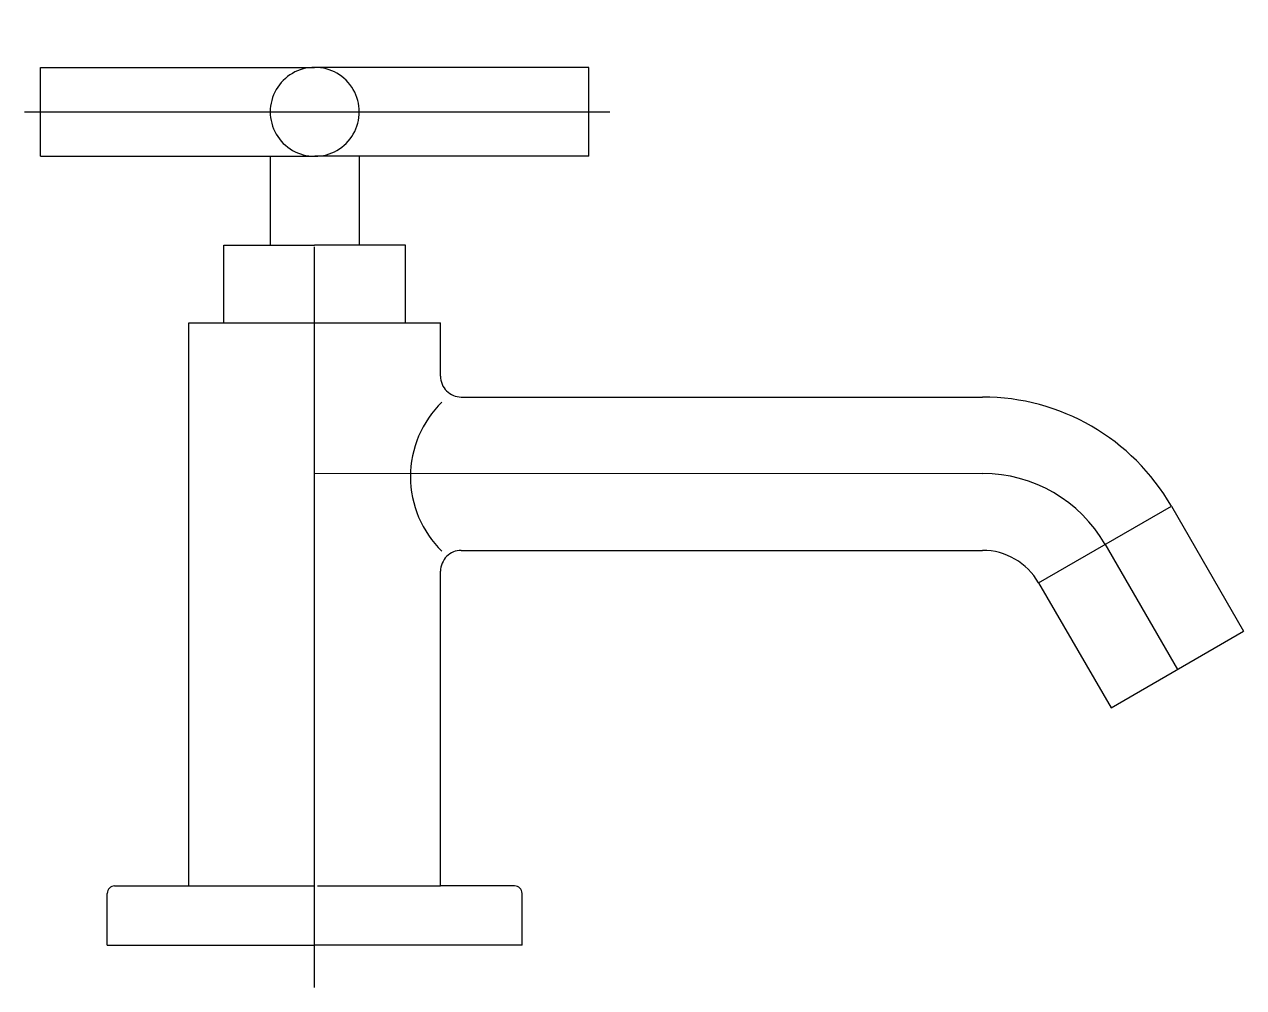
# Model space of a CAD drawing. Extents: x -722.922 to -722.757, y 0.438 to 0.568.
import ezdxf

# ---------------------------------------------------------------- set-up
doc = ezdxf.new("R2010")
doc.units = 0
doc.header["$LTSCALE"] = 0.2
doc.header["$MEASUREMENT"] = 0
doc.linetypes.add('AXES', pattern=[0.54, 0.3, -0.08, 0.08, -0.08])
doc.linetypes.add('CONTINU', pattern=[0])
doc.layers.get('0').update_dxf_attribs({"linetype": 'CONTINUOUS'})
doc.layers.add('DECA_EIXOS', color=5, linetype='AXES')

msp = doc.modelspace()

# ---------------------------------------------------------------- linework, layer by layer
at = {"linetype": 'CONTINU'}
for points in [[(-722.91966, 0.56238), (-722.88266, 0.56238)], [(-722.91966, 0.55038), (-722.91966, 0.56238)], [(-722.84566, 0.56238), (-722.88266, 0.56238)], [(-722.84566, 0.55038), (-722.84566, 0.56238)], [(-722.91966, 0.55038), (-722.88265, 0.55038)], [(-722.88866, 0.55038), (-722.88866, 0.53838)], [(-722.84566, 0.55038), (-722.88265, 0.55038)], [(-722.87666, 0.55038), (-722.87666, 0.53838)], [(-722.89491, 0.53838), (-722.88266, 0.53838)], [(-722.89491, 0.52788), (-722.89491, 0.53838)], [(-722.87041, 0.53838), (-722.88266, 0.53838)], [(-722.87041, 0.52788), (-722.87041, 0.53838)], [(-722.89966, 0.52788), (-722.88266, 0.52788)], [(-722.89966, 0.45188), (-722.89966, 0.52788)], [(-722.88266, 0.52788), (-722.86566, 0.52788)], [(-722.86566, 0.52069), (-722.86566, 0.52788)], [(-722.86286, 0.51788), (-722.79248, 0.51788)], [(-722.78493, 0.4928), (-722.767, 0.50315)], [(-722.767, 0.50315), (-722.75724, 0.48627)], [(-722.86286, 0.49718), (-722.79248, 0.49718)], [(-722.86566, 0.45188), (-722.86566, 0.49438)], [(-722.78493, 0.4928), (-722.77513, 0.47594)], [(-722.77513, 0.47594), (-722.75724, 0.48627)], [(-722.90966, 0.45188), (-722.88266, 0.45188)], [(-722.89966, 0.45188), (-722.89666, 0.45188)], [(-722.88226, 0.45188), (-722.86566, 0.45188)], [(-722.85566, 0.45188), (-722.86566, 0.45188)], [(-722.91066, 0.44388), (-722.91066, 0.45088)], [(-722.85466, 0.44388), (-722.85466, 0.45088)], [(-722.91066, 0.44388), (-722.88266, 0.44388)], [(-722.85466, 0.44388), (-722.88266, 0.44388)]]:
    msp.add_lwpolyline(points, dxfattribs=at)
for points in [[(-722.88266, 0.56238, 1.000798), (-722.88265, 0.55038)], [(-722.88265, 0.55038, 1.003195), (-722.88266, 0.56238)], [(-722.86566, 0.52069, 0.41487), (-722.86286, 0.51788)], [(-722.86548, 0.5172, 0.421963), (-722.86548, 0.49706)], [(-722.767, 0.50315, 0.267946), (-722.79248, 0.51788)], [(-722.86286, 0.49718, 0.414474), (-722.86566, 0.49438)], [(-722.78493, 0.4928, 0.268973), (-722.79248, 0.49718)], [(-722.90966, 0.45188, 0.414214), (-722.91066, 0.45088)], [(-722.85466, 0.45088, 0.414214), (-722.85566, 0.45188)]]:
    msp.add_lwpolyline(points, format="xyb", dxfattribs=at)
at = {"layer": 'DECA_EIXOS'}
for points in [[(-722.88266, 0.43816), (-722.88266, 0.56818)], [(-722.92185, 0.55638), (-722.8428, 0.55638)], [(-722.88266, 0.50758), (-722.79248, 0.50756)], [(-722.77597, 0.49805), (-722.76619, 0.48111)]]:
    msp.add_lwpolyline(points, dxfattribs=at)
msp.add_lwpolyline([(-722.77592, 0.49796, 0.268973), (-722.79248, 0.50756)], format="xyb", dxfattribs=at)

doc.saveas('drawing.dxf')
